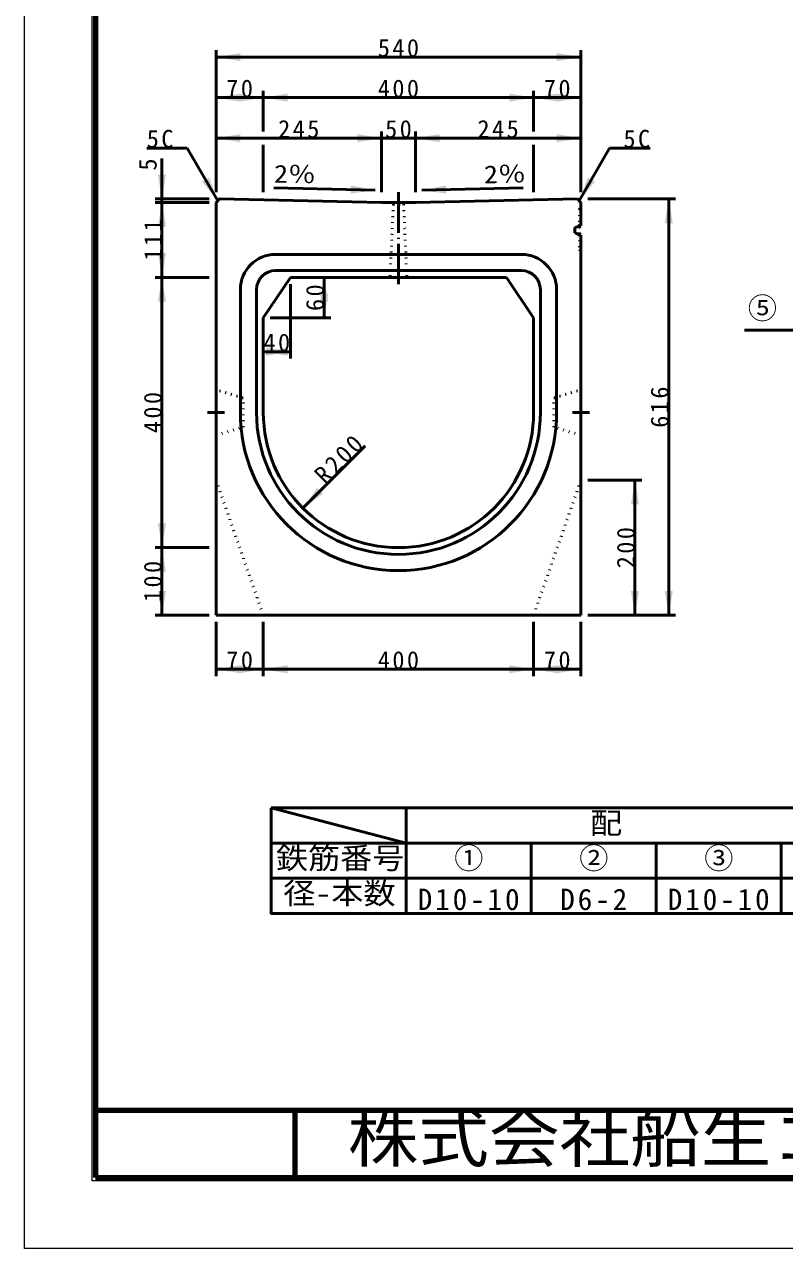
# Model space of a CAD drawing. Units: millimetres, scale not verified. Extents: x -2102 to 2102, y -1485 to 1485.
# Drawn here: x -2102 to -978, y -1485 to 327 of the extents above; entities that cross this region are included whole.
import ezdxf
from ezdxf.enums import TextEntityAlignment as Align

# ---------------------------------------------------------------- set-up
doc = ezdxf.new("R2010")
doc.units = ezdxf.units.MM
doc.header["$LTSCALE"] = 5
doc.header["$PDMODE"] = 32
doc.header["$PDSIZE"] = 2.5
doc.linetypes.add('DOTTED', pattern=[1.75, 0.25, -1.5])
doc.linetypes.add('LONG_DASHED_DOTTED', pattern=[15.25, 12, -1.5, 0.25, -1.5])
doc.layers.add('0-0_V-nasSTD', color=7, linetype='Continuous', lineweight=35)
doc.layers.add('0-1_0', color=7, linetype='Continuous', lineweight=50)
doc.styles.add('ＭＳ ゴシック', font='')
doc.styles.get('ＭＳ ゴシック').set_extended_font_data('MS Gothic')

msp = doc.modelspace()

# ---------------------------------------------------------------- linework, layer by layer
at = {"layer": '0-0_V-nasSTD', "lineweight": 100}
for p, q in [((-1997.5, 1380), (-1997.5, -1380)), ((-1702.5, -1280), (-1702.5, -1380)), ((-1997.5, -1380), (1997.5, -1380))]:
    msp.add_line(p, q, dxfattribs=at)
at = {"layer": '0-0_V-nasSTD', "lineweight": 50}
for p, q in [((-1749.068, 148.283), (-1749.068, 78.283)), ((-1349.068, 148.283), (-1349.068, 78.283)), ((-1737.5, -833), (-1537.5, -885)), ((-1352.5, -833), (-1537.5, -833)), ((-1167.5, -833), (-1352.5, -833)), ((-982.5, -833), (-1167.5, -833)), ((-797.5, -833), (-982.5, -833)), ((-1737.5, -885), (-1737.5, -937)), ((-1537.5, -885), (-1352.5, -885)), ((-1352.5, -885), (-1167.5, -885)), ((-1167.5, -885), (-982.5, -885))]:
    msp.add_line(p, q, dxfattribs=at)
at = {"layer": '0-0_V-nasSTD', "lineweight": 18}
for points in [[(-2102.5, -1485), (-2102.5, 1485), (2102.5, 1485), (2102.5, -1485)], [(-2002.5, -1385), (-2002.5, 1385), (2002.5, 1385), (2002.5, -1385)]]:
    msp.add_lwpolyline(points, close=True, dxfattribs=at)
at = {"layer": '0-0_V-nasSTD', "lineweight": 50}
for points in [[(-1737.5, -833), (-1737.5, -885), (-1572.5, -885)], [(-1537.5, -885), (-1537.5, -833), (-1737.5, -833)], [(-1537.5, -937), (-1537.5, -885), (-1737.5, -885)], [(-1537.5, -885), (-1537.5, -937), (-1352.5, -937), (-1352.5, -885), (-1352.5, -937), (-1167.5, -937), (-1167.5, -885), (-1167.5, -937), (-982.5, -937), (-982.5, -885), (-982.5, -937)], [(-982.5, -937), (-797.5, -937), (-797.5, -885), (-982.5, -885)], [(-1537.5, -937), (-1537.5, -989), (-1352.5, -989), (-1352.5, -937), (-1352.5, -989), (-1167.5, -989), (-1167.5, -937), (-1167.5, -989), (-982.5, -989), (-982.5, -937), (-982.5, -989)], [(-982.5, -989), (-797.5, -989), (-797.5, -937)]]:
    msp.add_lwpolyline(points, dxfattribs=at)
msp.add_lwpolyline([(-1737.5, -937), (-1737.5, -989), (-1537.5, -989), (-1537.5, -937)], close=True, dxfattribs=at)
at = {"layer": '0-0_V-nasSTD'}
for points in [[(-1819.068, 278.283), (-1783.068, 272.283), (-1783.068, 284.283)], [(-1315.068, 272.283), (-1315.068, 284.283), (-1279.068, 278.283)], [(-1819.068, 218.283), (-1783.068, 212.283), (-1783.068, 224.283)], [(-1785.068, 212.283), (-1785.068, 224.283), (-1749.068, 218.283)], [(-1749.068, 218.283), (-1713.068, 212.283), (-1713.068, 224.283)], [(-1385.068, 212.283), (-1385.068, 224.283), (-1349.068, 218.283)], [(-1349.068, 218.283), (-1313.068, 212.283), (-1313.068, 224.283)], [(-1315.068, 212.283), (-1315.068, 224.283), (-1279.068, 218.283)], [(-1819.068, 158.283), (-1783.068, 152.283), (-1783.068, 164.283)], [(-1610.068, 152.283), (-1610.068, 164.283), (-1574.068, 158.283)], [(-1524.068, 158.283), (-1488.068, 152.283), (-1488.068, 164.283)], [(-1315.068, 152.283), (-1315.068, 164.283), (-1279.068, 158.283)], [(-1905.068, 104.283), (-1899.068, 68.283), (-1893.068, 104.283)], [(-1839.764, 93.96), (-1829.372, 99.96), (-1816.568, 65.783)], [(-1281.568, 65.783), (-1268.764, 99.96), (-1258.372, 93.96)], [(-1619.799, 76.249), (-1619.549, 88.247), (-1583.682, 81.498)], [(-1514.454, 81.498), (-1478.586, 88.247), (-1478.337, 76.249)], [(-1905.068, 27.283), (-1899.068, 63.283), (-1893.068, 27.283)], [(-1155.068, 32.283), (-1149.068, 68.283), (-1143.068, 32.283)], [(-1905.068, -11.717), (-1899.068, -47.717), (-1893.068, -11.717)], [(-1905.068, -83.717), (-1899.068, -47.717), (-1893.068, -83.717)], [(-1665.068, -83.717), (-1659.068, -47.717), (-1653.068, -83.717)], [(-1665.068, -71.717), (-1659.068, -107.717), (-1653.068, -71.717)], [(-1749.068, -157.717), (-1713.068, -163.717), (-1713.068, -151.717)], [(-1745.068, -163.717), (-1745.068, -151.717), (-1709.068, -157.717)], [(-1690.489, -389.138), (-1669.276, -359.44), (-1660.791, -367.925)], [(-1205.068, -383.717), (-1199.068, -347.717), (-1193.068, -383.717)], [(-1905.068, -411.717), (-1899.068, -447.717), (-1893.068, -411.717)], [(-1905.068, -483.717), (-1899.068, -447.717), (-1893.068, -483.717)], [(-1905.068, -511.717), (-1899.068, -547.717), (-1893.068, -511.717)], [(-1205.068, -511.717), (-1199.068, -547.717), (-1193.068, -511.717)], [(-1155.068, -511.717), (-1149.068, -547.717), (-1143.068, -511.717)], [(-1819.068, -627.717), (-1783.068, -633.717), (-1783.068, -621.717)], [(-1785.068, -633.717), (-1785.068, -621.717), (-1749.068, -627.717)], [(-1749.068, -627.717), (-1713.068, -633.717), (-1713.068, -621.717)], [(-1385.068, -633.717), (-1385.068, -621.717), (-1349.068, -627.717)], [(-1349.068, -627.717), (-1313.068, -633.717), (-1313.068, -621.717)], [(-1315.068, -633.717), (-1315.068, -621.717), (-1279.068, -627.717)]]:
    msp.add_solid(points, dxfattribs=at)
at = {"layer": '0-1_0'}
for p, q in [((-1819.068, 78.283), (-1819.068, 288.283)), ((-1819.068, 278.283), (-1279.068, 278.283)), ((-1279.068, 78.283), (-1279.068, 288.283)), ((-1749.068, 168.283), (-1749.068, 228.283)), ((-1349.068, 168.283), (-1349.068, 228.283)), ((-1574.068, 78.283), (-1574.068, 168.283)), ((-1524.068, 78.283), (-1524.068, 168.283)), ((-1574.068, 158.283), (-1819.068, 158.283)), ((-1574.068, 158.283), (-1524.068, 158.283)), ((-1524.068, 158.283), (-1279.068, 158.283)), ((-1921.568, 143.725), (-1861.568, 143.725)), ((-1899.068, 128.283), (-1899.068, 68.283)), ((-1861.568, 143.725), (-1816.568, 65.783)), ((-1236.568, 143.725), (-1281.568, 65.783)), ((-1236.568, 143.725), (-1176.568, 143.725)), ((-1583.682, 81.498), (-1733.65, 84.623)), ((-1514.454, 81.498), (-1364.486, 84.623)), ((-1829.068, 68.283), (-1909.068, 68.283)), ((-1829.068, 63.283), (-1909.068, 63.283)), ((-1899.068, 63.283), (-1899.068, 68.283)), ((-1899.068, -47.717), (-1899.068, 63.283)), ((-1819.068, -547.717), (-1819.068, 63.283)), ((-1574.068, 63.283), (-1524.068, 63.283)), ((-1524.068, 63.283), (-1284.068, 68.283)), ((-1284.068, 68.283), (-1279.068, 63.283)), ((-1279.068, 63.283), (-1279.068, 28.298)), ((-1269.068, 68.283), (-1139.068, 68.283)), ((-1149.068, -547.717), (-1149.068, 68.283)), ((-1288.068, 26.283), (-1279.068, 28.298)), ((-1288.068, 18.283), (-1288.068, 26.283)), ((-1288.068, 18.283), (-1279.068, 14.925)), ((-1279.068, -547.717), (-1279.068, 14.925)), ((-1731.068, -13.717), (-1367.068, -13.717)), ((-1829.068, -47.717), (-1909.068, -47.717)), ((-1709.068, -47.717), (-1749.068, -107.717)), ((-1731.068, -37.717), (-1367.068, -37.717)), ((-1709.068, -47.717), (-1389.068, -47.717)), ((-1659.068, -107.717), (-1659.068, -47.717)), ((-1561.568, -47.717), (-1536.568, -47.717)), ((-1389.068, -47.717), (-1349.068, -107.717)), ((-1783.068, -97.717), (-1783.068, -65.717)), ((-1759.068, -97.717), (-1759.068, -65.717)), ((-1709.068, -57.717), (-1709.068, -167.717)), ((-1339.068, -65.717), (-1339.068, -97.717)), ((-1315.068, -65.717), (-1315.068, -97.717)), ((-1783.068, -247.717), (-1783.068, -97.717)), ((-1759.068, -247.717), (-1759.068, -97.717)), ((-1749.068, -107.717), (-1749.068, -247.717)), ((-1739.068, -107.717), (-1649.068, -107.717)), ((-1349.068, -107.717), (-1349.068, -247.717)), ((-1339.068, -97.717), (-1339.068, -247.717)), ((-1315.068, -97.717), (-1315.068, -247.717)), ((-1037.068, -125.673), (-937.068, -125.673)), ((-1749.068, -157.717), (-1709.068, -157.717)), ((-1690.489, -389.138), (-1598.565, -297.215)), ((-1269.068, -347.717), (-1189.068, -347.717)), ((-1199.068, -547.717), (-1199.068, -347.717)), ((-1829.068, -447.717), (-1909.068, -447.717)), ((-1829.068, -547.717), (-1909.068, -547.717)), ((-1819.068, -547.717), (-1279.068, -547.717)), ((-1819.068, -557.717), (-1819.068, -637.717)), ((-1749.068, -557.717), (-1749.068, -637.717)), ((-1349.068, -557.717), (-1349.068, -637.717)), ((-1279.068, -557.717), (-1279.068, -637.717)), ((-1269.068, -547.717), (-1139.068, -547.717)), ((-1819.068, -627.717), (-1749.068, -627.717)), ((-1749.068, -627.717), (-1349.068, -627.717)), ((-1349.068, -627.717), (-1279.068, -627.717))]:
    msp.add_line(p, q, dxfattribs=at)
at = {"layer": '0-1_0', "linetype": 'LONG_DASHED_DOTTED'}
for p, q in [((-1549.068, 78.283), (-1549.068, -62.717)), ((-1806.568, -247.717), (-1831.568, -247.717)), ((-1291.568, -247.717), (-1266.568, -247.717))]:
    msp.add_line(p, q, dxfattribs=at)
at = {"layer": '0-1_0', "linetype": 'DOTTED'}
for p, q in [((-1556.568, 60.283), (-1561.568, -47.717)), ((-1541.568, 60.283), (-1536.568, -47.717)), ((-1281.368, 53.283), (-1279.068, 55.583)), ((-1281.368, 53.283), (-1281.368, 27.783)), ((-1319.068, -226.217), (-1279.068, -214.217)), ((-1279.068, -214.217), (-1279.068, -281.217)), ((-1319.068, -269.217), (-1319.068, -226.217)), ((-1279.068, -281.217), (-1319.068, -269.217)), ((-1819.068, -347.717), (-1749.068, -547.717)), ((-1279.068, -347.717), (-1349.068, -547.717))]:
    msp.add_line(p, q, dxfattribs=at)
at = {"layer": '0-1_0', "lineweight": 100}
msp.add_line((-1997.5, -1280), (1997.5, -1280), dxfattribs=at)
at = {"layer": '0-1_0'}
for points in [[(-1819.068, 218.283), (-1749.068, 218.283), (-1349.068, 218.283), (-1279.068, 218.283)], [(-1574.068, 63.283), (-1814.068, 68.283), (-1819.068, 63.283)], [(-1899.068, -547.717), (-1899.068, -447.717), (-1899.068, -47.717)]]:
    msp.add_lwpolyline(points, dxfattribs=at)
at = {"layer": '0-1_0', "linetype": 'DOTTED'}
for points in [[(-1556.568, 60.283), (-1559.568, 63.283), (-1538.568, 63.283)], [(-1556.568, 60.283), (-1541.568, 60.283), (-1538.568, 63.283)], [(-1281.368, 15.783), (-1281.368, -6.717), (-1279.068, -9.017)]]:
    msp.add_lwpolyline(points, dxfattribs=at)
msp.add_lwpolyline([(-1779.068, -226.217), (-1819.068, -214.217), (-1819.068, -281.217), (-1779.068, -269.217)], close=True, dxfattribs=at)
at = {"layer": '0-1_0'}
for centre, radius, start, end in [((-1731.068, -65.717), 52, 90, 180), ((-1367.068, -65.717), 52, 0, 90), ((-1731.068, -65.717), 28, 90, 180), ((-1367.068, -65.717), 28, 0, 90), ((-1549.068, -247.717), 234, 180, 270), ((-1549.068, -247.717), 210, 180, 270), ((-1549.068, -247.717), 200, 180, 270), ((-1549.068, -247.717), 200, 270, 0), ((-1549.068, -247.717), 210, 270, 0), ((-1549.068, -247.717), 234, 270, 0)]:
    msp.add_arc(centre, radius, start, end, dxfattribs=at)
for p in [(-1281.368, 27.783), (-1281.368, 15.783)]:
    msp.add_point(p, dxfattribs=at)

# ---------------------------------------------------------------- texts
at = {"layer": '0-0_V-nasSTD', "style": 'ＭＳ ゴシック'}
msp.add_text('5', height=26.39, rotation=90, dxfattribs=at).set_placement((-1899.068, 110.283), align=Align.BOTTOM_LEFT)
at = {"layer": '0-0_V-nasSTD', "style": 'ＭＳ ゴシック', "width": 1.15}
for rotation, p in [(358.807, (-1733.65, 84.623)), (1.193, (-1422.074, 83.423))]:
    msp.add_text('2％', height=26.39, rotation=rotation, dxfattribs=at).set_placement(p, align=Align.BOTTOM_LEFT)
at = {"layer": '0-0_V-nasSTD', "style": 'ＭＳ ゴシック'}
for s, p in [('⑤', (-1032.068, -118.673)), ('①', (-1466.6, -932.6)), ('②', (-1281.6, -932.6)), ('③', (-1096.6, -932.6))]:
    msp.add_text(s, height=31.67, dxfattribs=at).set_placement(p, align=Align.BOTTOM_LEFT)
at = {"layer": '0-0_V-nasSTD', "style": 'ＭＳ ゴシック', "width": 1.1}
for s, height, p in [('配\u3000\u3000\u3000\u3000\u3000\u3000\u3000\u3000\u3000\u3000筋', 31.67, (-1265.46, -880.6)), ('鉄筋番号', 31.67, (-1730.38, -932.6)), ('径-本数', 31.67, (-1719.58, -984.6)), ('株式会社船生コンクリート工業', 69.65, (-1624.221, -1377.45))]:
    msp.add_text(s, height=height, dxfattribs=at).set_placement(p, align=Align.BOTTOM_LEFT)
at = {"layer": '0-0_V-nasSTD', "attachment_point": 7, "style": 'ＭＳ ゴシック'}
for s, insert, char_height in [('\\T1.2;540', (-1579.668, 278.283), 26.39), ('\\T1.2;70', (-1803.868, 218.283), 26.39), ('\\T1.2;400', (-1579.668, 218.283), 26.39), ('\\T1.2;70', (-1333.868, 218.283), 26.39), ('\\T1.2;245', (-1727.168, 158.283), 26.39), ('\\T1.2;50', (-1568.868, 158.283), 26.39), ('\\T1.2;245', (-1432.168, 158.283), 26.39), ('\\T1.2;5C', (-1921.568, 143.725), 26.39), ('\\T1.2;5C', (-1216.168, 143.725), 26.39), ('\\T1.2;40', (-1748.868, -157.717), 26.39), ('\\T1.2;70', (-1803.868, -627.717), 26.39), ('\\T1.2;400', (-1579.668, -627.717), 26.39), ('\\T1.2;70', (-1333.868, -627.717), 26.39), ('\\T1.2;D10-10', (-1520.6, -984.6), 31.67), ('\\T1.2;D6-2', (-1309.68, -984.6), 31.67), ('\\T1.2;D10-10', (-1150.6, -984.6), 31.67)]:
    msp.add_mtext(s, dxfattribs=dict(at, insert=insert, char_height=char_height))
at = {"layer": '0-0_V-nasSTD', "char_height": 26.39, "attachment_point": 7, "style": 'ＭＳ ゴシック'}
for s, insert, rotation in [('\\T1.2;111', (-1899.068, -22.817), 90), ('\\T1.2;60', (-1659.068, -97.517), 90), ('\\T1.2;616', (-1149.068, -270.317), 90), ('\\T1.2;400', (-1899.068, -278.317), 90), ('\\T1.2;R200', (-1657.114, -355.763), 45), ('\\T1.2;200', (-1199.068, -478.317), 90), ('\\T1.2;100', (-1899.068, -528.317), 90)]:
    msp.add_mtext(s, dxfattribs=dict(at, insert=insert, rotation=rotation))

doc.saveas('drawing.dxf')
